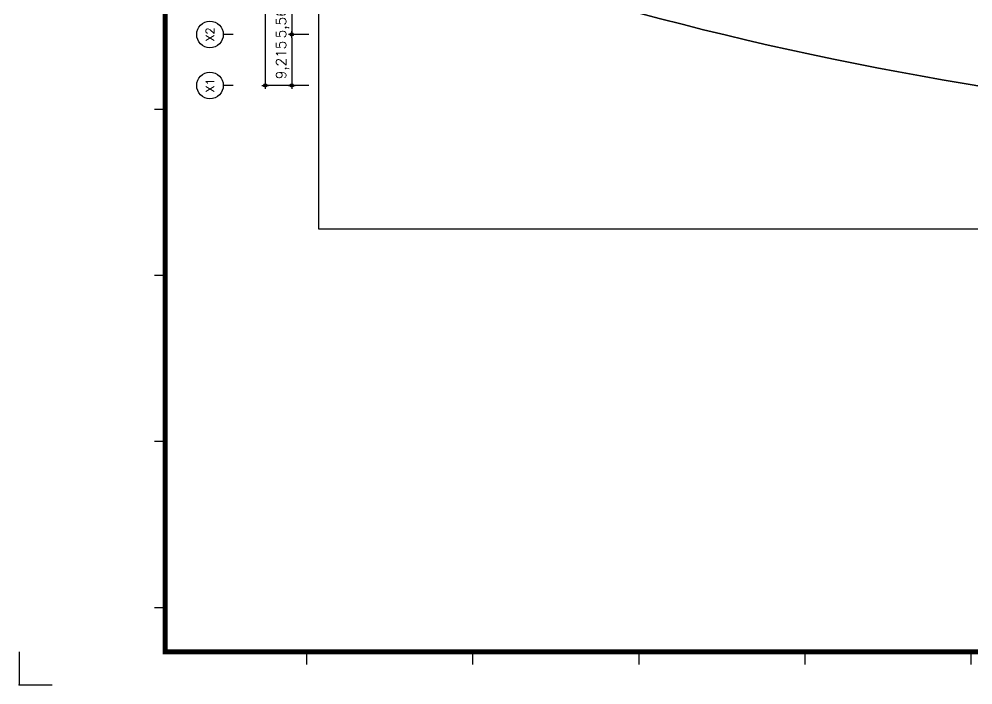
# Model space of a CAD drawing. Header units: millimetres. Extents: x 116443 to 620443, y -399357 to -63957.
# Drawn here: x 116443 to 288701, y -399357 to -279063 of the extents above; entities that cross this region are included whole.
import ezdxf
from ezdxf.enums import TextEntityAlignment as Align

# ---------------------------------------------------------------- set-up
doc = ezdxf.new("R2010")
doc.units = ezdxf.units.MM
doc.header["$LTSCALE"] = 600
for name, color, linetype in [('DIM', 7, 'Continuous'), ('FORM', 7, 'Continuous'), ('z', 8, 'Continuous')]:
    doc.layers.add(name, color=color, linetype=linetype)
doc.styles.add('GHS', font='romans.shx', dxfattribs={"bigfont": 'ghs.shx'})
doc.dimstyles.new('외부치수', dxfattribs={"dimscale": 150, "dimtxt": 3, "dimasz": 1, "dimexe": 0.18, "dimexo": 3, "dimgap": 1, "dimtad": 1, "dimdec": 0, "dimzin": 0, "dimdsep": 46, "dimlunit": 6, "dimtxsty": 'GHS', "dimblk": 'Z_DOT', "dimcen": 0.09, "dimclrd": 7, "dimclre": 7, "dimclrt": 3, "dimadec": 0, "dimazin": 0, "dimtfac": 1, "dimtdec": 0, "dimtix": 1, "dimtmove": 2, "dimatfit": 0, "dimfxl": 1, "dimtolj": 1, "dimtzin": 0, "dimarcsym": 0})

# ---------------------------------------------------------------- blocks, each defined once
blk = doc.blocks.new('form1-2')
at = {"layer": 'FORM'}
for p, q in [((43.87, 173.25), (40.75, 173.25)), ((43.87, 123.25), (40.75, 123.25)), ((43.87, 73.25), (40.75, 73.25)), ((43.87, 23.25), (40.75, 23.25)), ((86.5, 10), (86.5, 6.13)), ((136.5, 10), (136.5, 6.13)), ((186.5, 10), (186.5, 6.13)), ((236.5, 10), (236.5, 6.13)), ((286.5, 10), (286.5, 6.13))]:
    blk.add_line(p, q, dxfattribs=at)
at = {"layer": 'FORM', "color": 7, "const_width": 1.5}
blk.add_lwpolyline([(44, 10), (816, 10), (816, 536.5), (44, 536.5)], close=True, dxfattribs=at)
at = {"layer": 'FORM', "color": 8}
blk.add_lwpolyline([(0, 10), (0, 0), (10, 0)], dxfattribs=at)
at = {"layer": 'FORM'}
blk.add_point((0, 0), dxfattribs=at)
blk = doc.blocks.new('Z_DOT')
at = {"layer": 'DIM', "color": 0}
for p, q in [((-1, 0), (1, 0)), ((0, -1), (0, 1))]:
    blk.add_line(p, q, dxfattribs=at)
for radius in [0.5, 0.25]:
    blk.add_circle((0, 0), radius, dxfattribs=at)
blk = doc.blocks.new('*D76')
at = {"layer": 'Defpoints', "color": 0, "transparency": 16777216}
for p in [(170560, -276281), (165699, -281845), (170560, -281845)]:
    blk.add_point(p, dxfattribs=at)
at = {"layer": 'z', "color": 7, "lineweight": -2}
for p, q in [((165699, -275681), (165699, -275081)), ((168760, -276281), (165591, -276281)), ((165699, -276281), (165699, -281845)), ((168760, -281845), (165591, -281845)), ((165699, -282445), (165699, -283045))]:
    blk.add_line(p, q, dxfattribs=at)
at = {"layer": 'z', "color": 7, "lineweight": -2, "xscale": 600, "yscale": 600, "zscale": 600}
for p, rotation in [((165699, -276281), 270), ((165699, -281845), 90)]:
    blk.add_blockref('Z_DOT', p, dxfattribs=dict(at, rotation=rotation))
at = {"layer": 'z', "color": 3, "insert": (164028, -279063), "char_height": 1800, "attachment_point": 5, "rotation": 90, "style": 'GHS'}
blk.add_mtext('\\A1;5,565', dxfattribs=at)
blk = doc.blocks.new('*D77')
at = {"layer": 'Defpoints', "color": 0, "transparency": 16777216}
for p in [(170560, -281845), (165699, -291061), (170560, -291061)]:
    blk.add_point(p, dxfattribs=at)
at = {"layer": 'z', "color": 7, "lineweight": -2}
for p, q in [((168760, -281845), (165591, -281845)), ((165699, -282445), (165699, -290461)), ((168760, -291061), (165591, -291061))]:
    blk.add_line(p, q, dxfattribs=at)
at = {"layer": 'z', "color": 7, "lineweight": -2, "xscale": 600, "yscale": 600, "zscale": 600}
for p, rotation in [((165699, -281845), 90), ((165699, -291061), 270)]:
    blk.add_blockref('Z_DOT', p, dxfattribs=dict(at, rotation=rotation))
at = {"layer": 'z', "color": 3, "insert": (164028, -286453), "char_height": 1800, "attachment_point": 5, "rotation": 90, "style": 'GHS'}
blk.add_mtext('\\A1;9,215', dxfattribs=at)
blk = doc.blocks.new('*D78')
at = {"layer": 'Defpoints', "color": 0, "transparency": 16777216}
for p in [(170560, -160561), (160899, -291061), (170560, -291061)]:
    blk.add_point(p, dxfattribs=at)
at = {"layer": 'z', "color": 7, "lineweight": -2}
for p, q in [((168760, -160561), (160791, -160561)), ((160899, -161161), (160899, -290461)), ((168760, -291061), (160791, -291061))]:
    blk.add_line(p, q, dxfattribs=at)
at = {"layer": 'z', "color": 7, "lineweight": -2, "xscale": 600, "yscale": 600, "zscale": 600}
for p, rotation in [((160899, -160561), 90), ((160899, -291061), 270)]:
    blk.add_blockref('Z_DOT', p, dxfattribs=dict(at, rotation=rotation))
at = {"layer": 'z', "color": 3, "insert": (159227, -225811), "char_height": 1800, "attachment_point": 5, "rotation": 90, "style": 'GHS'}
blk.add_mtext('\\A1;130,500', dxfattribs=at)

msp = doc.modelspace()

# ---------------------------------------------------------------- linework, layer by layer
at = {"layer": 'z', "color": 8}
for p, q in [((155119.6, -281845.3), (153319.6, -281845.3)), ((155119.6, -291060.7), (153319.6, -291060.7))]:
    msp.add_line(p, q, dxfattribs=at)
msp.add_lwpolyline([(463204.3, -135892.4), (463204.3, -317012.4), (170559.5, -317012.4), (170559.5, -135892.4)], close=True, dxfattribs=at)
msp.add_lwpolyline([(454704.9, -296160), (454704.9, -145336.4), (448983.2, -145336.4, 0.18625239), (430877.8, -152417.6, -0.39766284), (398593.4, -152417.3, 0.18863963), (380238.9, -145336.4), (379265.2, -145336.4), (366265.2, -148336.4), (350554.2, -148336.4), (338554.2, -145336.4), (287940.1, -145336.4), (233910.5, -145336.4), (215911, -145336.4, -0.00888857), (214240.4, -145306.7), (214240.4, -192916.5), (178910.5, -192916.5), (178910.5, -262891.7), (201410.5, -270153.8, 0.10168329)], format="xyb", close=True, dxfattribs=at)
msp.add_lwpolyline([(454704.9, -296160, -0.10168329), (201410.5, -270153.8), (178910.5, -262891.7)], format="xyb", dxfattribs=at)
for centre in [(150919.6, -281845.3), (150919.6, -291060.7)]:
    msp.add_circle(centre, 2400, dxfattribs=at)
msp.add_arc((391335.7, 333157.6), 632500, 252.5257558, 275.750026, dxfattribs=at)

# ---------------------------------------------------------------- block references
at = {"layer": 'z', "color": 8, "xscale": 600, "yscale": 600, "zscale": 600}
msp.add_blockref('form1-2', (116442.9, -399357.1), dxfattribs=at)

# ---------------------------------------------------------------- texts
at = {"layer": 'z', "color": 8, "style": 'GHS'}
for s, p in [('X2', (150919.6, -281845.3)), ('X1', (150919.6, -291060.7))]:
    msp.add_text(s, height=1500, rotation=90, dxfattribs=at).set_placement(p, align=Align.MIDDLE)

# ---------------------------------------------------------------- dimensions: what is measured, and where the dimension line sits
at = {"layer": 'z', "color": 8}
for base, p1, p2, picture, middle in [((160898.9, -291060.7), (170559.5, -160560.7), (170559.5, -291060.7), '*D78', (159227.5, -225810.7)), ((165699, -281845.3), (170559.5, -276280.7), (170559.5, -281845.3), '*D76', (164027.6, -279063)), ((165699, -291060.7), (170559.5, -281845.3), (170559.5, -291060.7), '*D77', (164027.6, -286453))]:
    dim = msp.add_linear_dim(base=base, p1=p1, p2=p2, angle=270, dimstyle='외부치수', override={"dimscale": 600, "dimtxsty": 'GHS'}, dxfattribs=at)
    dim.commit()
    dim.dimension.update_dxf_attribs({"geometry": picture, "text_midpoint": middle})

doc.saveas('drawing.dxf')
